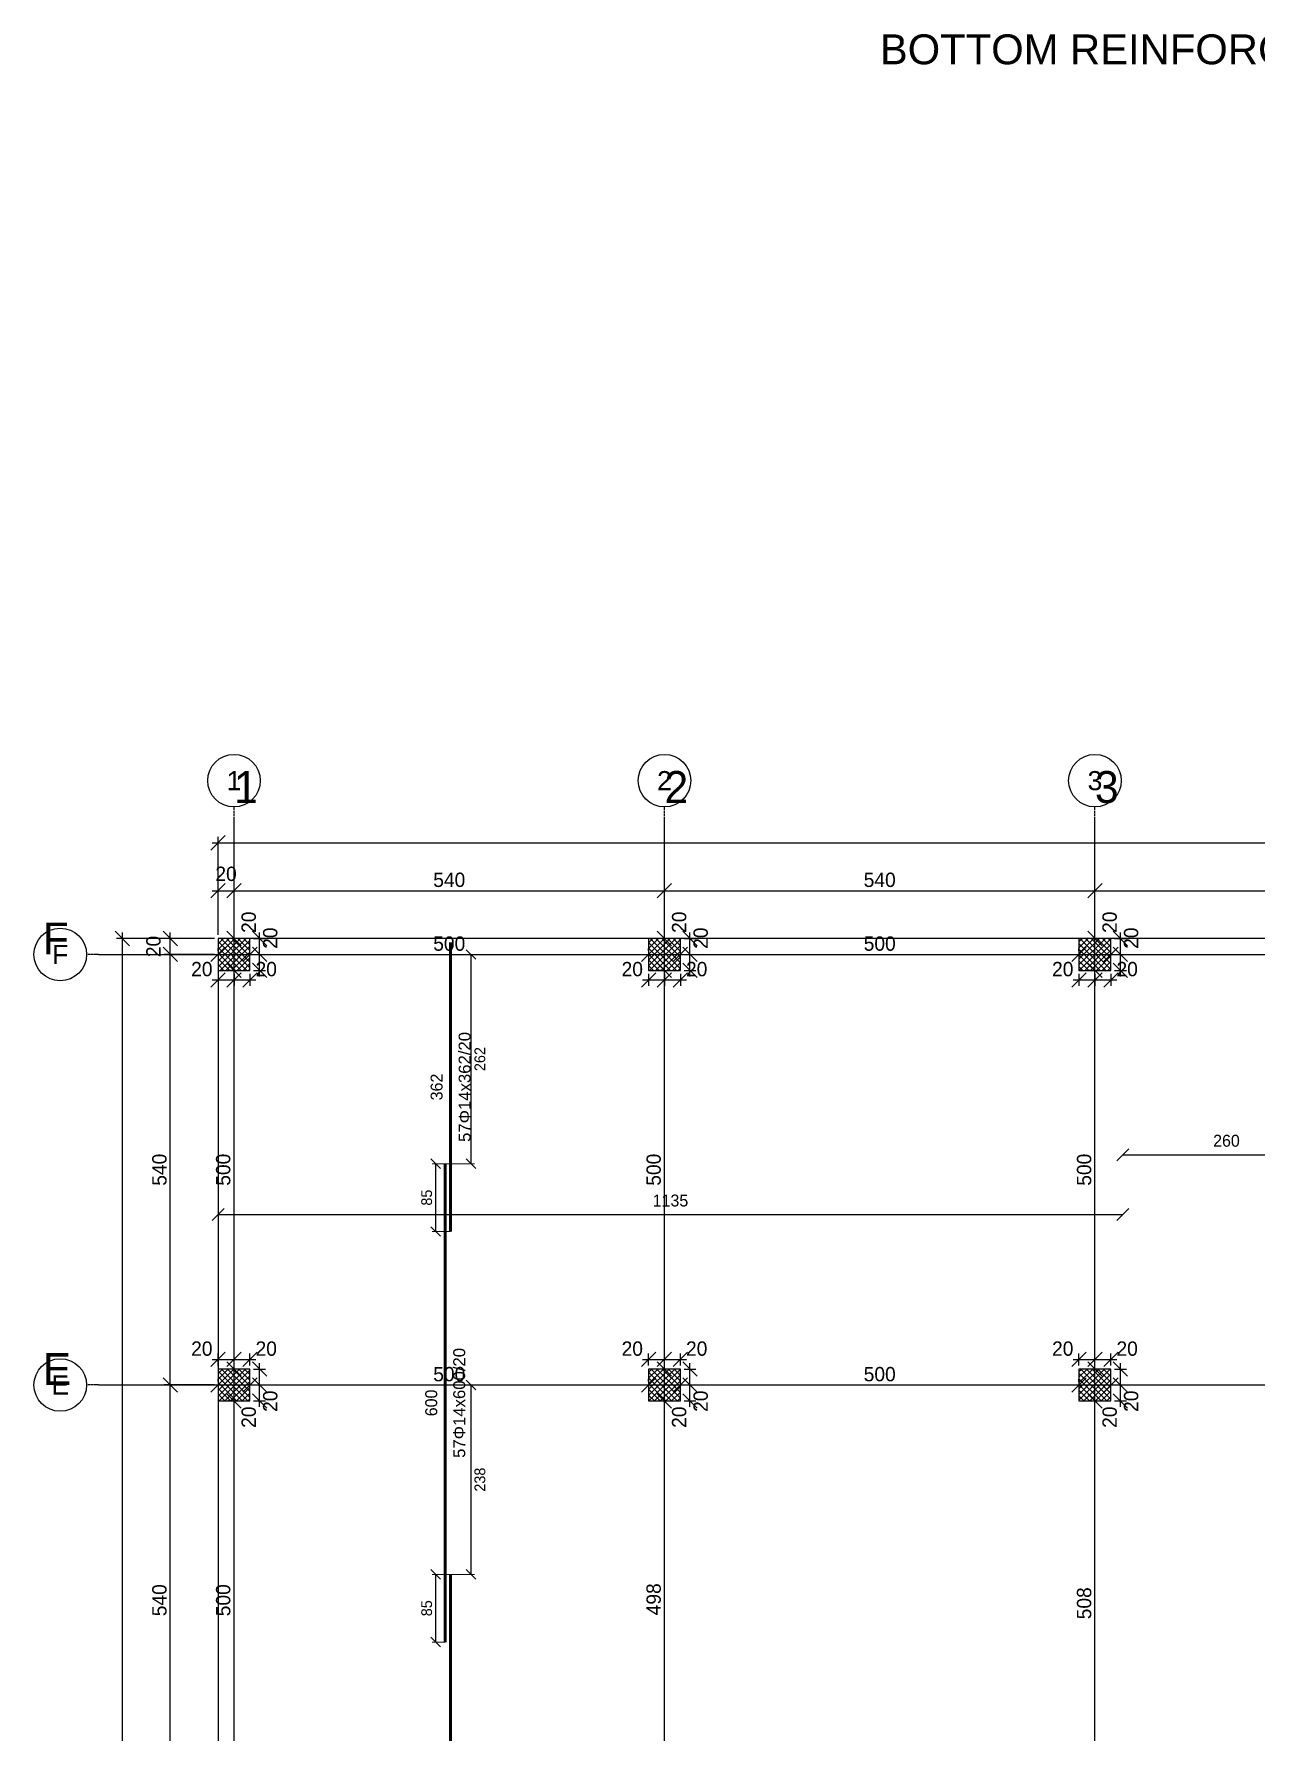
# Model space of a CAD drawing. Header units: centimetres. Extents: x -231 to 7431, y -4464 to 7215.
# Drawn here: x 4229 to 5761, y -2404 to -275 of the extents above; entities that cross this region are included whole.
import ezdxf
from ezdxf.enums import TextEntityAlignment as Align

# ---------------------------------------------------------------- set-up
doc = ezdxf.new("R2010")
doc.units = ezdxf.units.CM
doc.linetypes.add('DASHDOT', pattern=[3.556, 2.54, -0.508, 0, -0.508])
for name, color, linetype in [('AXIS', 8, 'Continuous'), ('COLUMN', 3, 'Continuous'), ('FW_AXIS', 7, 'Continuous'), ('FW_COLUMN_HATCH', 8, 'Continuous'), ('FW_DIM', 7, 'Continuous'), ('REB_NOTES', 7, 'Continuous'), ('REB_TOP_MESH_Y', 5, 'Continuous'), ('REB_TOP_MESH_Y_AXDIM', 5, 'Continuous'), ('REB_TOP_MESH_Y_LAP', 5, 'Continuous'), ('REB_TOP_MESH_Y_RANGE', 5, 'Continuous'), ('REB_TOP_MESH_Y_TEXT', 5, 'Continuous'), ('SLAB', 7, 'Continuous')]:
    doc.layers.add(name, color=color, linetype=linetype)
doc.styles.add('REBAR_TXT', font='arial.ttf')
doc.dimstyles.new('FW_DIM', dxfattribs={"dimtxt": 18, "dimasz": 9, "dimexe": 7.5, "dimexo": 4.5, "dimgap": 4.5, "dimtad": 1, "dimdec": 0, "dimtxsty": 'Standard', "dimtsz": 9, "dimcen": 2.5, "dimdle": 7.5, "dimclrd": 256, "dimclre": 256, "dimclrt": 7, "dimazin": 3, "dimtfac": 1, "dimtmove": 2, "dimatfit": 3})
doc.dimstyles.new('REBAR LAP', dxfattribs={"dimtxt": 13.5, "dimasz": 2.5, "dimexe": 4.5, "dimexo": 0, "dimgap": 4.5, "dimtad": 1, "dimdec": 0, "dimtxsty": 'Standard', "dimtsz": 6, "dimcen": 2.5, "dimclrd": 6, "dimclre": 6, "dimclrt": 7, "dimazin": 3, "dimtfac": 1, "dimtmove": 2, "dimatfit": 3, "dimlwd": 25, "dimlwe": 18})
doc.dimstyles.new('REBAR M-200', dxfattribs={"dimtxt": 15, "dimasz": 15, "dimexe": 25, "dimexo": 12.5, "dimgap": 10, "dimtad": 1, "dimdec": 0, "dimtxsty": 'Standard', "dimblk": 'NONE', "dimcen": 50, "dimse1": 1, "dimse2": 1, "dimclrd": 6, "dimclre": 6, "dimclrt": 7, "dimazin": 3, "dimtfac": 1, "dimtmove": 2, "dimatfit": 3, "dimldrblk": 'NONE', "dimlwd": 53})
doc.dimstyles.new('REBAR RANGE', dxfattribs={"dimtxt": 15, "dimasz": 2.5, "dimexe": 0, "dimexo": 0, "dimgap": 10, "dimtad": 1, "dimdec": 0, "dimtxsty": 'Standard', "dimtsz": 7.5, "dimcen": 2.5, "dimse1": 1, "dimse2": 1, "dimclrd": 6, "dimclre": 6, "dimclrt": 7, "dimazin": 3, "dimtfac": 1, "dimtmove": 2, "dimatfit": 3, "dimlwd": 25})

# ---------------------------------------------------------------- blocks, each defined once
blk = doc.blocks.new('*D1466')
at = {"color": 6, "lineweight": 53}
blk.add_line((4751.75, -2807.5), (4751.75, -2207.5), dxfattribs=at)
at = {"layer": 'Defpoints'}
for p in [(4751.75, -2207.5), (4751.75, -2807.5), (4751.75, -2807.5)]:
    blk.add_point(p, dxfattribs=at)
at = {"layer": 'REB_TOP_MESH_Y', "color": 7, "insert": (4734.25, -2507.5), "char_height": 15, "attachment_point": 5, "rotation": 90}
blk.add_mtext('600', dxfattribs=at)
blk = doc.blocks.new('_NONE')
blk = doc.blocks.new('*D1467')
at = {"color": 6, "lineweight": 53}
blk.add_line((4745, -2292.5), (4745, -1692.5), dxfattribs=at)
at = {"layer": 'Defpoints'}
for p in [(4745, -1692.5), (4745, -2292.5), (4745, -2292.5)]:
    blk.add_point(p, dxfattribs=at)
at = {"layer": 'REB_TOP_MESH_Y', "color": 7, "insert": (4727.5, -1992.5), "char_height": 15, "attachment_point": 5, "rotation": 90}
blk.add_mtext('600', dxfattribs=at)
blk = doc.blocks.new('*D1468')
at = {"color": 6, "lineweight": 53}
blk.add_line((4751.75, -1777.5), (4751.75, -1415), dxfattribs=at)
at = {"layer": 'Defpoints'}
for p in [(4751.75, -1415), (4751.75, -1777.5), (4751.75, -1777.5)]:
    blk.add_point(p, dxfattribs=at)
at = {"layer": 'REB_TOP_MESH_Y', "color": 7, "insert": (4734.25, -1596.25), "char_height": 15, "attachment_point": 5, "rotation": 90}
blk.add_mtext('362', dxfattribs=at)
blk = doc.blocks.new('_OBLIQUE')
at = {"color": 0, "linetype": 'BYBLOCK'}
blk.add_line((-0.5, -0.5), (0.5, 0.5), dxfattribs=at)
blk = doc.blocks.new('*D1475')
at = {"color": 6, "lineweight": 18}
for p, q in [((4751.75, -2207.5), (4728.5, -2207.5)), ((4745, -2292.5), (4728.5, -2292.5))]:
    blk.add_line(p, q, dxfattribs=at)
at = {"color": 6, "lineweight": 25}
blk.add_line((4733, -2292.5), (4733, -2207.5), dxfattribs=at)
at = {"layer": 'Defpoints'}
for p in [(4751.75, -2207.5), (4733, -2292.5), (4745, -2292.5)]:
    blk.add_point(p, dxfattribs=at)
at = {"layer": 'REB_TOP_MESH_Y_LAP', "color": 6, "xscale": 12, "yscale": 12, "rotation": 90}
for p in [(4733, -2207.5), (4733, -2292.5)]:
    blk.add_blockref('_OBLIQUE', p, dxfattribs=at)
at = {"layer": 'REB_TOP_MESH_Y_LAP', "color": 7, "insert": (4721.75, -2250), "char_height": 13.5, "attachment_point": 5, "rotation": 90}
blk.add_mtext('85', dxfattribs=at)
blk = doc.blocks.new('*D1476')
at = {"color": 6, "lineweight": 18}
for p, q in [((4751.75, -1970), (4781.75, -1970)), ((4751.75, -2207.5), (4781.75, -2207.5))]:
    blk.add_line(p, q, dxfattribs=at)
at = {"color": 6, "lineweight": 25}
blk.add_line((4777.25, -1970), (4777.25, -2207.5), dxfattribs=at)
at = {"layer": 'Defpoints'}
for p in [(4751.75, -1970), (4777.25, -1970), (4751.75, -2207.5)]:
    blk.add_point(p, dxfattribs=at)
at = {"layer": 'REB_TOP_MESH_Y_AXDIM', "color": 6, "xscale": 12, "yscale": 12, "rotation": 90}
for p in [(4777.25, -1970), (4777.25, -2207.5)]:
    blk.add_blockref('_OBLIQUE', p, dxfattribs=at)
at = {"layer": 'REB_TOP_MESH_Y_AXDIM', "color": 7, "insert": (4788.5, -2088.75), "char_height": 13.5, "attachment_point": 5, "rotation": 90}
blk.add_mtext('238', dxfattribs=at)
blk = doc.blocks.new('*D1477')
at = {"color": 6, "lineweight": 18}
for p, q in [((4745, -1692.5), (4728.5, -1692.5)), ((4751.75, -1777.5), (4728.5, -1777.5))]:
    blk.add_line(p, q, dxfattribs=at)
at = {"color": 6, "lineweight": 25}
blk.add_line((4733, -1777.5), (4733, -1692.5), dxfattribs=at)
at = {"layer": 'Defpoints'}
for p in [(4745, -1692.5), (4733, -1777.5), (4751.75, -1777.5)]:
    blk.add_point(p, dxfattribs=at)
at = {"layer": 'REB_TOP_MESH_Y_LAP', "color": 6, "xscale": 12, "yscale": 12, "rotation": 90}
for p in [(4733, -1692.5), (4733, -1777.5)]:
    blk.add_blockref('_OBLIQUE', p, dxfattribs=at)
at = {"layer": 'REB_TOP_MESH_Y_LAP', "color": 7, "insert": (4721.75, -1735), "char_height": 13.5, "attachment_point": 5, "rotation": 90}
blk.add_mtext('85', dxfattribs=at)
blk = doc.blocks.new('*D1478')
at = {"color": 6, "lineweight": 18}
for p, q in [((4745, -1430), (4781.75, -1430)), ((4745, -1692.5), (4781.75, -1692.5))]:
    blk.add_line(p, q, dxfattribs=at)
at = {"color": 6, "lineweight": 25}
blk.add_line((4777.25, -1430), (4777.25, -1692.5), dxfattribs=at)
at = {"layer": 'Defpoints'}
for p in [(4745, -1430), (4777.25, -1430), (4745, -1692.5)]:
    blk.add_point(p, dxfattribs=at)
at = {"layer": 'REB_TOP_MESH_Y_AXDIM', "color": 6, "xscale": 12, "yscale": 12, "rotation": 90}
for p in [(4777.25, -1430), (4777.25, -1692.5)]:
    blk.add_blockref('_OBLIQUE', p, dxfattribs=at)
at = {"layer": 'REB_TOP_MESH_Y_AXDIM', "color": 7, "insert": (4788.5, -1561.25), "char_height": 13.5, "attachment_point": 5, "rotation": 90}
blk.add_mtext('262', dxfattribs=at)
blk = doc.blocks.new('*D1545')
at = {"color": 6, "lineweight": 25}
blk.add_line((4460, -1756.25), (5595, -1756.25), dxfattribs=at)
at = {"layer": 'Defpoints'}
for p in [(4460, -1756.25), (4460, -1756.25), (5595, -1756.25)]:
    blk.add_point(p, dxfattribs=at)
at = {"layer": 'REB_TOP_MESH_Y_RANGE', "color": 6, "xscale": 15, "yscale": 15}
for p in [(4460, -1756.25), (5595, -1756.25)]:
    blk.add_blockref('_OBLIQUE', p, dxfattribs=at)
at = {"layer": 'REB_TOP_MESH_Y_RANGE', "color": 7, "insert": (5027.5, -1738.75), "char_height": 15, "attachment_point": 5}
blk.add_mtext('1135', dxfattribs=at)
blk = doc.blocks.new('*D1546')
at = {"color": 6, "lineweight": 25}
blk.add_line((4460, -1756.25), (5595, -1756.25), dxfattribs=at)
at = {"layer": 'Defpoints'}
for p in [(4460, -1756.25), (4460, -1756.25), (5595, -1756.25)]:
    blk.add_point(p, dxfattribs=at)
at = {"layer": 'REB_TOP_MESH_Y_RANGE', "color": 6, "xscale": 15, "yscale": 15}
for p in [(4460, -1756.25), (5595, -1756.25)]:
    blk.add_blockref('_OBLIQUE', p, dxfattribs=at)
at = {"layer": 'REB_TOP_MESH_Y_RANGE', "color": 7, "insert": (5027.5, -1738.75), "char_height": 15, "attachment_point": 5}
blk.add_mtext('1135', dxfattribs=at)
blk = doc.blocks.new('*D1551')
at = {"color": 6, "lineweight": 25}
blk.add_line((5595, -1681.25), (5855, -1681.25), dxfattribs=at)
at = {"layer": 'Defpoints'}
for p in [(5595, -1681.25), (5595, -1681.25), (5855, -1681.25)]:
    blk.add_point(p, dxfattribs=at)
at = {"layer": 'REB_TOP_MESH_Y_RANGE', "color": 6, "xscale": 15, "yscale": 15}
for p in [(5595, -1681.25), (5855, -1681.25)]:
    blk.add_blockref('_OBLIQUE', p, dxfattribs=at)
at = {"layer": 'REB_TOP_MESH_Y_RANGE', "color": 7, "insert": (5725, -1663.75), "char_height": 15, "attachment_point": 5}
blk.add_mtext('260', dxfattribs=at)
blk = doc.blocks.new('*D1554')
at = {"color": 6, "lineweight": 25}
blk.add_line((5595, -1681.25), (5855, -1681.25), dxfattribs=at)
at = {"layer": 'Defpoints'}
for p in [(5595, -1681.25), (5595, -1681.25), (5855, -1681.25)]:
    blk.add_point(p, dxfattribs=at)
at = {"layer": 'REB_TOP_MESH_Y_RANGE', "color": 6, "xscale": 15, "yscale": 15}
for p in [(5595, -1681.25), (5855, -1681.25)]:
    blk.add_blockref('_OBLIQUE', p, dxfattribs=at)
at = {"layer": 'REB_TOP_MESH_Y_RANGE', "color": 7, "insert": (5725, -1663.75), "char_height": 15, "attachment_point": 5}
blk.add_mtext('260', dxfattribs=at)
blk = doc.blocks.new('*D1581')
for p, q in [((4460, -1945.5), (4460, -1930.5)), ((4480, -1945.5), (4480, -1930.5)), ((4452.5, -1938), (4487.5, -1938))]:
    blk.add_line(p, q)
at = {"layer": 'Defpoints'}
for p in [(4460, -1938), (4460, -1950), (4480, -1950)]:
    blk.add_point(p, dxfattribs=at)
at = {"layer": 'FW_DIM', "xscale": 18, "yscale": 18}
for p in [(4460, -1938), (4480, -1938)]:
    blk.add_blockref('_OBLIQUE', p, dxfattribs=at)
at = {"layer": 'FW_DIM', "color": 7, "insert": (4439.6, -1924.5), "char_height": 18, "attachment_point": 5}
blk.add_mtext('20', dxfattribs=at)
blk = doc.blocks.new('*D1582')
for p, q in [((4480, -1945.5), (4480, -1930.5)), ((4500, -1945.5), (4500, -1930.5)), ((4472.5, -1938), (4507.5, -1938))]:
    blk.add_line(p, q)
at = {"layer": 'Defpoints'}
for p in [(4480, -1938), (4480, -1950), (4500, -1950)]:
    blk.add_point(p, dxfattribs=at)
at = {"layer": 'FW_DIM', "xscale": 18, "yscale": 18}
for p in [(4480, -1938), (4500, -1938)]:
    blk.add_blockref('_OBLIQUE', p, dxfattribs=at)
at = {"layer": 'FW_DIM', "color": 7, "insert": (4520.4, -1924.5), "char_height": 18, "attachment_point": 5}
blk.add_mtext('20', dxfattribs=at)
blk = doc.blocks.new('*D1583')
for p, q in [((4504.5, -1970), (4519.5, -1970)), ((4512, -1997.5), (4512, -1962.5)), ((4504.5, -1990), (4519.5, -1990))]:
    blk.add_line(p, q)
at = {"layer": 'Defpoints'}
for p in [(4500, -1970), (4500, -1990), (4512, -1990)]:
    blk.add_point(p, dxfattribs=at)
at = {"layer": 'FW_DIM', "xscale": 18, "yscale": 18, "rotation": 90}
for p in [(4512, -1970), (4512, -1990)]:
    blk.add_blockref('_OBLIQUE', p, dxfattribs=at)
at = {"layer": 'FW_DIM', "color": 7, "insert": (4498.5, -2010.4), "char_height": 18, "attachment_point": 5, "rotation": 90}
blk.add_mtext('20', dxfattribs=at)
blk = doc.blocks.new('*D1584')
for p, q in [((4504.5, -1950), (4519.5, -1950)), ((4512, -1977.5), (4512, -1942.5)), ((4504.5, -1970), (4519.5, -1970))]:
    blk.add_line(p, q)
at = {"layer": 'Defpoints'}
for p in [(4500, -1950), (4500, -1970), (4512, -1970)]:
    blk.add_point(p, dxfattribs=at)
at = {"layer": 'FW_DIM', "xscale": 18, "yscale": 18, "rotation": 90}
for p in [(4512, -1950), (4512, -1970)]:
    blk.add_blockref('_OBLIQUE', p, dxfattribs=at)
at = {"layer": 'FW_DIM', "color": 7, "insert": (4525.5, -1990.4), "char_height": 18, "attachment_point": 5, "rotation": 90}
blk.add_mtext('20', dxfattribs=at)
blk = doc.blocks.new('*D1585')
for p, q in [((4452.5, -1462), (4487.5, -1462)), ((4460, -1454.5), (4460, -1469.5)), ((4480, -1454.5), (4480, -1469.5))]:
    blk.add_line(p, q)
at = {"layer": 'Defpoints'}
for p in [(4460, -1450), (4460, -1462), (4480, -1450)]:
    blk.add_point(p, dxfattribs=at)
at = {"layer": 'FW_DIM', "xscale": 18, "yscale": 18}
for p in [(4460, -1462), (4480, -1462)]:
    blk.add_blockref('_OBLIQUE', p, dxfattribs=at)
at = {"layer": 'FW_DIM', "color": 7, "insert": (4439.6, -1448.5), "char_height": 18, "attachment_point": 5}
blk.add_mtext('20', dxfattribs=at)
blk = doc.blocks.new('*D1586')
for p, q in [((4472.5, -1462), (4507.5, -1462)), ((4480, -1454.5), (4480, -1469.5)), ((4500, -1454.5), (4500, -1469.5))]:
    blk.add_line(p, q)
at = {"layer": 'Defpoints'}
for p in [(4480, -1450), (4480, -1462), (4500, -1450)]:
    blk.add_point(p, dxfattribs=at)
at = {"layer": 'FW_DIM', "xscale": 18, "yscale": 18}
for p in [(4480, -1462), (4500, -1462)]:
    blk.add_blockref('_OBLIQUE', p, dxfattribs=at)
at = {"layer": 'FW_DIM', "color": 7, "insert": (4520.4, -1448.5), "char_height": 18, "attachment_point": 5}
blk.add_mtext('20', dxfattribs=at)
blk = doc.blocks.new('*D1587')
for p, q in [((4512, -1457.5), (4512, -1422.5)), ((4504.5, -1430), (4519.5, -1430)), ((4504.5, -1450), (4519.5, -1450))]:
    blk.add_line(p, q)
at = {"layer": 'Defpoints'}
for p in [(4500, -1430), (4500, -1450), (4512, -1450)]:
    blk.add_point(p, dxfattribs=at)
at = {"layer": 'FW_DIM', "xscale": 18, "yscale": 18, "rotation": 90}
for p in [(4512, -1430), (4512, -1450)]:
    blk.add_blockref('_OBLIQUE', p, dxfattribs=at)
at = {"layer": 'FW_DIM', "color": 7, "insert": (4525.5, -1409.6), "char_height": 18, "attachment_point": 5, "rotation": 90}
blk.add_mtext('20', dxfattribs=at)
blk = doc.blocks.new('*D1588')
for p, q in [((4512, -1437.5), (4512, -1402.5)), ((4504.5, -1410), (4519.5, -1410)), ((4504.5, -1430), (4519.5, -1430))]:
    blk.add_line(p, q)
at = {"layer": 'Defpoints'}
for p in [(4500, -1410), (4500, -1430), (4512, -1430)]:
    blk.add_point(p, dxfattribs=at)
at = {"layer": 'FW_DIM', "xscale": 18, "yscale": 18, "rotation": 90}
for p in [(4512, -1410), (4512, -1430)]:
    blk.add_blockref('_OBLIQUE', p, dxfattribs=at)
at = {"layer": 'FW_DIM', "color": 7, "insert": (4498.5, -1389.6), "char_height": 18, "attachment_point": 5, "rotation": 90}
blk.add_mtext('20', dxfattribs=at)
blk = doc.blocks.new('*D1605')
for p, q in [((5000, -1945.5), (5000, -1930.5)), ((5020, -1945.5), (5020, -1930.5)), ((4992.5, -1938), (5027.5, -1938))]:
    blk.add_line(p, q)
at = {"layer": 'Defpoints'}
for p in [(5000, -1938), (5000, -1950), (5020, -1950)]:
    blk.add_point(p, dxfattribs=at)
at = {"layer": 'FW_DIM', "xscale": 18, "yscale": 18}
for p in [(5000, -1938), (5020, -1938)]:
    blk.add_blockref('_OBLIQUE', p, dxfattribs=at)
at = {"layer": 'FW_DIM', "color": 7, "insert": (4979.6, -1924.5), "char_height": 18, "attachment_point": 5}
blk.add_mtext('20', dxfattribs=at)
blk = doc.blocks.new('*D1606')
for p, q in [((5020, -1945.5), (5020, -1930.5)), ((5040, -1945.5), (5040, -1930.5)), ((5012.5, -1938), (5047.5, -1938))]:
    blk.add_line(p, q)
at = {"layer": 'Defpoints'}
for p in [(5020, -1938), (5020, -1950), (5040, -1950)]:
    blk.add_point(p, dxfattribs=at)
at = {"layer": 'FW_DIM', "xscale": 18, "yscale": 18}
for p in [(5020, -1938), (5040, -1938)]:
    blk.add_blockref('_OBLIQUE', p, dxfattribs=at)
at = {"layer": 'FW_DIM', "color": 7, "insert": (5060.4, -1924.5), "char_height": 18, "attachment_point": 5}
blk.add_mtext('20', dxfattribs=at)
blk = doc.blocks.new('*D1607')
for p, q in [((5044.5, -1970), (5059.5, -1970)), ((5052, -1997.5), (5052, -1962.5)), ((5044.5, -1990), (5059.5, -1990))]:
    blk.add_line(p, q)
at = {"layer": 'Defpoints'}
for p in [(5040, -1970), (5040, -1990), (5052, -1990)]:
    blk.add_point(p, dxfattribs=at)
at = {"layer": 'FW_DIM', "xscale": 18, "yscale": 18, "rotation": 90}
for p in [(5052, -1970), (5052, -1990)]:
    blk.add_blockref('_OBLIQUE', p, dxfattribs=at)
at = {"layer": 'FW_DIM', "color": 7, "insert": (5038.5, -2010.4), "char_height": 18, "attachment_point": 5, "rotation": 90}
blk.add_mtext('20', dxfattribs=at)
blk = doc.blocks.new('*D1608')
for p, q in [((5044.5, -1950), (5059.5, -1950)), ((5052, -1977.5), (5052, -1942.5)), ((5044.5, -1970), (5059.5, -1970))]:
    blk.add_line(p, q)
at = {"layer": 'Defpoints'}
for p in [(5040, -1950), (5040, -1970), (5052, -1970)]:
    blk.add_point(p, dxfattribs=at)
at = {"layer": 'FW_DIM', "xscale": 18, "yscale": 18, "rotation": 90}
for p in [(5052, -1950), (5052, -1970)]:
    blk.add_blockref('_OBLIQUE', p, dxfattribs=at)
at = {"layer": 'FW_DIM', "color": 7, "insert": (5065.5, -1990.4), "char_height": 18, "attachment_point": 5, "rotation": 90}
blk.add_mtext('20', dxfattribs=at)
blk = doc.blocks.new('*D1609')
for p, q in [((4992.5, -1462), (5027.5, -1462)), ((5000, -1454.5), (5000, -1469.5)), ((5020, -1454.5), (5020, -1469.5))]:
    blk.add_line(p, q)
at = {"layer": 'Defpoints'}
for p in [(5000, -1450), (5000, -1462), (5020, -1450)]:
    blk.add_point(p, dxfattribs=at)
at = {"layer": 'FW_DIM', "xscale": 18, "yscale": 18}
for p in [(5000, -1462), (5020, -1462)]:
    blk.add_blockref('_OBLIQUE', p, dxfattribs=at)
at = {"layer": 'FW_DIM', "color": 7, "insert": (4979.6, -1448.5), "char_height": 18, "attachment_point": 5}
blk.add_mtext('20', dxfattribs=at)
blk = doc.blocks.new('*D1610')
for p, q in [((5012.5, -1462), (5047.5, -1462)), ((5020, -1454.5), (5020, -1469.5)), ((5040, -1454.5), (5040, -1469.5))]:
    blk.add_line(p, q)
at = {"layer": 'Defpoints'}
for p in [(5020, -1450), (5020, -1462), (5040, -1450)]:
    blk.add_point(p, dxfattribs=at)
at = {"layer": 'FW_DIM', "xscale": 18, "yscale": 18}
for p in [(5020, -1462), (5040, -1462)]:
    blk.add_blockref('_OBLIQUE', p, dxfattribs=at)
at = {"layer": 'FW_DIM', "color": 7, "insert": (5060.4, -1448.5), "char_height": 18, "attachment_point": 5}
blk.add_mtext('20', dxfattribs=at)
blk = doc.blocks.new('*D1611')
for p, q in [((5052, -1457.5), (5052, -1422.5)), ((5044.5, -1430), (5059.5, -1430)), ((5044.5, -1450), (5059.5, -1450))]:
    blk.add_line(p, q)
at = {"layer": 'Defpoints'}
for p in [(5040, -1430), (5040, -1450), (5052, -1450)]:
    blk.add_point(p, dxfattribs=at)
at = {"layer": 'FW_DIM', "xscale": 18, "yscale": 18, "rotation": 90}
for p in [(5052, -1430), (5052, -1450)]:
    blk.add_blockref('_OBLIQUE', p, dxfattribs=at)
at = {"layer": 'FW_DIM', "color": 7, "insert": (5065.5, -1409.6), "char_height": 18, "attachment_point": 5, "rotation": 90}
blk.add_mtext('20', dxfattribs=at)
blk = doc.blocks.new('*D1612')
for p, q in [((5052, -1437.5), (5052, -1402.5)), ((5044.5, -1410), (5059.5, -1410)), ((5044.5, -1430), (5059.5, -1430))]:
    blk.add_line(p, q)
at = {"layer": 'Defpoints'}
for p in [(5040, -1410), (5040, -1430), (5052, -1430)]:
    blk.add_point(p, dxfattribs=at)
at = {"layer": 'FW_DIM', "xscale": 18, "yscale": 18, "rotation": 90}
for p in [(5052, -1410), (5052, -1430)]:
    blk.add_blockref('_OBLIQUE', p, dxfattribs=at)
at = {"layer": 'FW_DIM', "color": 7, "insert": (5038.5, -1389.6), "char_height": 18, "attachment_point": 5, "rotation": 90}
blk.add_mtext('20', dxfattribs=at)
blk = doc.blocks.new('*D1621')
for p, q in [((5540, -1945.5), (5540, -1930.5)), ((5560, -1945.5), (5560, -1930.5)), ((5532.5, -1938), (5567.5, -1938))]:
    blk.add_line(p, q)
at = {"layer": 'Defpoints'}
for p in [(5540, -1938), (5540, -1950), (5560, -1950)]:
    blk.add_point(p, dxfattribs=at)
at = {"layer": 'FW_DIM', "xscale": 18, "yscale": 18}
for p in [(5540, -1938), (5560, -1938)]:
    blk.add_blockref('_OBLIQUE', p, dxfattribs=at)
at = {"layer": 'FW_DIM', "color": 7, "insert": (5519.6, -1924.5), "char_height": 18, "attachment_point": 5}
blk.add_mtext('20', dxfattribs=at)
blk = doc.blocks.new('*D1622')
for p, q in [((5560, -1945.5), (5560, -1930.5)), ((5580, -1945.5), (5580, -1930.5)), ((5552.5, -1938), (5587.5, -1938))]:
    blk.add_line(p, q)
at = {"layer": 'Defpoints'}
for p in [(5560, -1938), (5560, -1950), (5580, -1950)]:
    blk.add_point(p, dxfattribs=at)
at = {"layer": 'FW_DIM', "xscale": 18, "yscale": 18}
for p in [(5560, -1938), (5580, -1938)]:
    blk.add_blockref('_OBLIQUE', p, dxfattribs=at)
at = {"layer": 'FW_DIM', "color": 7, "insert": (5600.4, -1924.5), "char_height": 18, "attachment_point": 5}
blk.add_mtext('20', dxfattribs=at)
blk = doc.blocks.new('*D1623')
for p, q in [((5584.5, -1970), (5599.5, -1970)), ((5592, -1997.5), (5592, -1962.5)), ((5584.5, -1990), (5599.5, -1990))]:
    blk.add_line(p, q)
at = {"layer": 'Defpoints'}
for p in [(5580, -1970), (5580, -1990), (5592, -1990)]:
    blk.add_point(p, dxfattribs=at)
at = {"layer": 'FW_DIM', "xscale": 18, "yscale": 18, "rotation": 90}
for p in [(5592, -1970), (5592, -1990)]:
    blk.add_blockref('_OBLIQUE', p, dxfattribs=at)
at = {"layer": 'FW_DIM', "color": 7, "insert": (5578.5, -2010.4), "char_height": 18, "attachment_point": 5, "rotation": 90}
blk.add_mtext('20', dxfattribs=at)
blk = doc.blocks.new('*D1624')
for p, q in [((5584.5, -1950), (5599.5, -1950)), ((5592, -1977.5), (5592, -1942.5)), ((5584.5, -1970), (5599.5, -1970))]:
    blk.add_line(p, q)
at = {"layer": 'Defpoints'}
for p in [(5580, -1950), (5580, -1970), (5592, -1970)]:
    blk.add_point(p, dxfattribs=at)
at = {"layer": 'FW_DIM', "xscale": 18, "yscale": 18, "rotation": 90}
for p in [(5592, -1950), (5592, -1970)]:
    blk.add_blockref('_OBLIQUE', p, dxfattribs=at)
at = {"layer": 'FW_DIM', "color": 7, "insert": (5605.5, -1990.4), "char_height": 18, "attachment_point": 5, "rotation": 90}
blk.add_mtext('20', dxfattribs=at)
blk = doc.blocks.new('*D1625')
for p, q in [((5532.5, -1462), (5567.5, -1462)), ((5540, -1454.5), (5540, -1469.5)), ((5560, -1454.5), (5560, -1469.5))]:
    blk.add_line(p, q)
at = {"layer": 'Defpoints'}
for p in [(5540, -1450), (5540, -1462), (5560, -1450)]:
    blk.add_point(p, dxfattribs=at)
at = {"layer": 'FW_DIM', "xscale": 18, "yscale": 18}
for p in [(5540, -1462), (5560, -1462)]:
    blk.add_blockref('_OBLIQUE', p, dxfattribs=at)
at = {"layer": 'FW_DIM', "color": 7, "insert": (5519.6, -1448.5), "char_height": 18, "attachment_point": 5}
blk.add_mtext('20', dxfattribs=at)
blk = doc.blocks.new('*D1626')
for p, q in [((5552.5, -1462), (5587.5, -1462)), ((5560, -1454.5), (5560, -1469.5)), ((5580, -1454.5), (5580, -1469.5))]:
    blk.add_line(p, q)
at = {"layer": 'Defpoints'}
for p in [(5560, -1450), (5560, -1462), (5580, -1450)]:
    blk.add_point(p, dxfattribs=at)
at = {"layer": 'FW_DIM', "xscale": 18, "yscale": 18}
for p in [(5560, -1462), (5580, -1462)]:
    blk.add_blockref('_OBLIQUE', p, dxfattribs=at)
at = {"layer": 'FW_DIM', "color": 7, "insert": (5600.4, -1448.5), "char_height": 18, "attachment_point": 5}
blk.add_mtext('20', dxfattribs=at)
blk = doc.blocks.new('*D1627')
for p, q in [((5592, -1457.5), (5592, -1422.5)), ((5584.5, -1430), (5599.5, -1430)), ((5584.5, -1450), (5599.5, -1450))]:
    blk.add_line(p, q)
at = {"layer": 'Defpoints'}
for p in [(5580, -1430), (5580, -1450), (5592, -1450)]:
    blk.add_point(p, dxfattribs=at)
at = {"layer": 'FW_DIM', "xscale": 18, "yscale": 18, "rotation": 90}
for p in [(5592, -1430), (5592, -1450)]:
    blk.add_blockref('_OBLIQUE', p, dxfattribs=at)
at = {"layer": 'FW_DIM', "color": 7, "insert": (5605.5, -1409.6), "char_height": 18, "attachment_point": 5, "rotation": 90}
blk.add_mtext('20', dxfattribs=at)
blk = doc.blocks.new('*D1628')
for p, q in [((5592, -1437.5), (5592, -1402.5)), ((5584.5, -1410), (5599.5, -1410)), ((5584.5, -1430), (5599.5, -1430))]:
    blk.add_line(p, q)
at = {"layer": 'Defpoints'}
for p in [(5580, -1410), (5580, -1430), (5592, -1430)]:
    blk.add_point(p, dxfattribs=at)
at = {"layer": 'FW_DIM', "xscale": 18, "yscale": 18, "rotation": 90}
for p in [(5592, -1410), (5592, -1430)]:
    blk.add_blockref('_OBLIQUE', p, dxfattribs=at)
at = {"layer": 'FW_DIM', "color": 7, "insert": (5578.5, -1389.6), "char_height": 18, "attachment_point": 5, "rotation": 90}
blk.add_mtext('20', dxfattribs=at)
blk = doc.blocks.new('*D1733')
for p, q in [((4452.5, -1970), (4507.5, -1970)), ((4460, -1965.5), (4460, -1962.5)), ((4500, -1965.5), (4500, -1962.5))]:
    blk.add_line(p, q)
at = {"layer": 'Defpoints'}
for p in [(4460, -1970), (4460, -1970), (4500, -1970)]:
    blk.add_point(p, dxfattribs=at)
at = {"layer": 'FW_DIM', "xscale": 18, "yscale": 18}
for p in [(4460, -1970), (4500, -1970)]:
    blk.add_blockref('_OBLIQUE', p, dxfattribs=at)
blk = doc.blocks.new('*D1734')
for p, q in [((4492.5, -1970), (5007.5, -1970)), ((4500, -1965.5), (4500, -1962.5)), ((5000, -1965.5), (5000, -1962.5))]:
    blk.add_line(p, q)
at = {"layer": 'Defpoints'}
for p in [(4500, -1970), (4500, -1970), (5000, -1970)]:
    blk.add_point(p, dxfattribs=at)
at = {"layer": 'FW_DIM', "xscale": 18, "yscale": 18}
for p in [(4500, -1970), (5000, -1970)]:
    blk.add_blockref('_OBLIQUE', p, dxfattribs=at)
at = {"layer": 'FW_DIM', "color": 7, "insert": (4750, -1956.5), "char_height": 18, "attachment_point": 5}
blk.add_mtext('500', dxfattribs=at)
blk = doc.blocks.new('*D1735')
for p, q in [((4992.5, -1970), (5047.5, -1970)), ((5000, -1965.5), (5000, -1962.5)), ((5040, -1965.5), (5040, -1962.5))]:
    blk.add_line(p, q)
at = {"layer": 'Defpoints'}
for p in [(5000, -1970), (5000, -1970), (5040, -1970)]:
    blk.add_point(p, dxfattribs=at)
at = {"layer": 'FW_DIM', "xscale": 18, "yscale": 18}
for p in [(5000, -1970), (5040, -1970)]:
    blk.add_blockref('_OBLIQUE', p, dxfattribs=at)
blk = doc.blocks.new('*D1736')
for p, q in [((5032.5, -1970), (5547.5, -1970)), ((5040, -1965.5), (5040, -1962.5)), ((5540, -1965.5), (5540, -1962.5))]:
    blk.add_line(p, q)
at = {"layer": 'Defpoints'}
for p in [(5040, -1970), (5040, -1970), (5540, -1970)]:
    blk.add_point(p, dxfattribs=at)
at = {"layer": 'FW_DIM', "xscale": 18, "yscale": 18}
for p in [(5040, -1970), (5540, -1970)]:
    blk.add_blockref('_OBLIQUE', p, dxfattribs=at)
at = {"layer": 'FW_DIM', "color": 7, "insert": (5290, -1956.5), "char_height": 18, "attachment_point": 5}
blk.add_mtext('500', dxfattribs=at)
blk = doc.blocks.new('*D1737')
for p, q in [((5532.5, -1970), (5587.5, -1970)), ((5540, -1965.5), (5540, -1962.5)), ((5580, -1965.5), (5580, -1962.5))]:
    blk.add_line(p, q)
at = {"layer": 'Defpoints'}
for p in [(5540, -1970), (5540, -1970), (5580, -1970)]:
    blk.add_point(p, dxfattribs=at)
at = {"layer": 'FW_DIM', "xscale": 18, "yscale": 18}
for p in [(5540, -1970), (5580, -1970)]:
    blk.add_blockref('_OBLIQUE', p, dxfattribs=at)
blk = doc.blocks.new('*D1738')
for p, q in [((5572.5, -1970), (6087.5, -1970)), ((5580, -1965.5), (5580, -1962.5)), ((6080, -1965.5), (6080, -1962.5))]:
    blk.add_line(p, q)
at = {"layer": 'Defpoints'}
for p in [(5580, -1970), (5580, -1970), (6080, -1970)]:
    blk.add_point(p, dxfattribs=at)
at = {"layer": 'FW_DIM', "xscale": 18, "yscale": 18}
for p in [(5580, -1970), (6080, -1970)]:
    blk.add_blockref('_OBLIQUE', p, dxfattribs=at)
at = {"layer": 'FW_DIM', "color": 7, "insert": (5830, -1956.5), "char_height": 18, "attachment_point": 5}
blk.add_mtext('500', dxfattribs=at)
blk = doc.blocks.new('*D1744')
for p, q in [((4460, -1425.5), (4460, -1422.5)), ((4500, -1425.5), (4500, -1422.5)), ((4452.5, -1430), (4507.5, -1430))]:
    blk.add_line(p, q)
at = {"layer": 'Defpoints'}
for p in [(4460, -1430), (4460, -1430), (4500, -1430)]:
    blk.add_point(p, dxfattribs=at)
at = {"layer": 'FW_DIM', "xscale": 18, "yscale": 18}
for p in [(4460, -1430), (4500, -1430)]:
    blk.add_blockref('_OBLIQUE', p, dxfattribs=at)
blk = doc.blocks.new('*D1745')
for p, q in [((4500, -1425.5), (4500, -1422.5)), ((5000, -1425.5), (5000, -1422.5)), ((4492.5, -1430), (5007.5, -1430))]:
    blk.add_line(p, q)
at = {"layer": 'Defpoints'}
for p in [(4500, -1430), (4500, -1430), (5000, -1430)]:
    blk.add_point(p, dxfattribs=at)
at = {"layer": 'FW_DIM', "xscale": 18, "yscale": 18}
for p in [(4500, -1430), (5000, -1430)]:
    blk.add_blockref('_OBLIQUE', p, dxfattribs=at)
at = {"layer": 'FW_DIM', "color": 7, "insert": (4750, -1416.5), "char_height": 18, "attachment_point": 5}
blk.add_mtext('500', dxfattribs=at)
blk = doc.blocks.new('*D1746')
for p, q in [((5000, -1425.5), (5000, -1422.5)), ((5040, -1425.5), (5040, -1422.5)), ((4992.5, -1430), (5047.5, -1430))]:
    blk.add_line(p, q)
at = {"layer": 'Defpoints'}
for p in [(5000, -1430), (5000, -1430), (5040, -1430)]:
    blk.add_point(p, dxfattribs=at)
at = {"layer": 'FW_DIM', "xscale": 18, "yscale": 18}
for p in [(5000, -1430), (5040, -1430)]:
    blk.add_blockref('_OBLIQUE', p, dxfattribs=at)
blk = doc.blocks.new('*D1747')
for p, q in [((5040, -1425.5), (5040, -1422.5)), ((5540, -1425.5), (5540, -1422.5)), ((5032.5, -1430), (5547.5, -1430))]:
    blk.add_line(p, q)
at = {"layer": 'Defpoints'}
for p in [(5040, -1430), (5040, -1430), (5540, -1430)]:
    blk.add_point(p, dxfattribs=at)
at = {"layer": 'FW_DIM', "xscale": 18, "yscale": 18}
for p in [(5040, -1430), (5540, -1430)]:
    blk.add_blockref('_OBLIQUE', p, dxfattribs=at)
at = {"layer": 'FW_DIM', "color": 7, "insert": (5290, -1416.5), "char_height": 18, "attachment_point": 5}
blk.add_mtext('500', dxfattribs=at)
blk = doc.blocks.new('*D1748')
for p, q in [((5540, -1425.5), (5540, -1422.5)), ((5580, -1425.5), (5580, -1422.5)), ((5532.5, -1430), (5587.5, -1430))]:
    blk.add_line(p, q)
at = {"layer": 'Defpoints'}
for p in [(5540, -1430), (5540, -1430), (5580, -1430)]:
    blk.add_point(p, dxfattribs=at)
at = {"layer": 'FW_DIM', "xscale": 18, "yscale": 18}
for p in [(5540, -1430), (5580, -1430)]:
    blk.add_blockref('_OBLIQUE', p, dxfattribs=at)
blk = doc.blocks.new('*D1749')
for p, q in [((5580, -1425.5), (5580, -1422.5)), ((6080, -1425.5), (6080, -1422.5)), ((5572.5, -1430), (6087.5, -1430))]:
    blk.add_line(p, q)
at = {"layer": 'Defpoints'}
for p in [(5580, -1430), (5580, -1430), (6080, -1430)]:
    blk.add_point(p, dxfattribs=at)
at = {"layer": 'FW_DIM', "xscale": 18, "yscale": 18}
for p in [(5580, -1430), (6080, -1430)]:
    blk.add_blockref('_OBLIQUE', p, dxfattribs=at)
at = {"layer": 'FW_DIM', "color": 7, "insert": (5830, -1416.5), "char_height": 18, "attachment_point": 5}
blk.add_mtext('500', dxfattribs=at)
blk = doc.blocks.new('*D1761')
for p, q in [((4475.5, -1950), (4472.5, -1950)), ((4480, -1997.5), (4480, -1942.5)), ((4475.5, -1990), (4472.5, -1990))]:
    blk.add_line(p, q)
at = {"layer": 'Defpoints'}
for p in [(4480, -1950), (4480, -1990), (4480, -1990)]:
    blk.add_point(p, dxfattribs=at)
at = {"layer": 'FW_DIM', "xscale": 18, "yscale": 18, "rotation": 90}
for p in [(4480, -1950), (4480, -1990)]:
    blk.add_blockref('_OBLIQUE', p, dxfattribs=at)
blk = doc.blocks.new('*D1763')
for p, q in [((4480, -1457.5), (4480, -1402.5)), ((4475.5, -1410), (4472.5, -1410)), ((4475.5, -1450), (4472.5, -1450))]:
    blk.add_line(p, q)
at = {"layer": 'Defpoints'}
for p in [(4480, -1410), (4480, -1450), (4480, -1450)]:
    blk.add_point(p, dxfattribs=at)
at = {"layer": 'FW_DIM', "xscale": 18, "yscale": 18, "rotation": 90}
for p in [(4480, -1410), (4480, -1450)]:
    blk.add_blockref('_OBLIQUE', p, dxfattribs=at)
blk = doc.blocks.new('*D1772')
for p, q in [((5015.5, -1950), (5012.5, -1950)), ((5020, -1997.5), (5020, -1942.5)), ((5015.5, -1990), (5012.5, -1990))]:
    blk.add_line(p, q)
at = {"layer": 'Defpoints'}
for p in [(5020, -1950), (5020, -1990), (5020, -1990)]:
    blk.add_point(p, dxfattribs=at)
at = {"layer": 'FW_DIM', "xscale": 18, "yscale": 18, "rotation": 90}
for p in [(5020, -1950), (5020, -1990)]:
    blk.add_blockref('_OBLIQUE', p, dxfattribs=at)
blk = doc.blocks.new('*D1774')
for p, q in [((5020, -1457.5), (5020, -1402.5)), ((5015.5, -1410), (5012.5, -1410)), ((5015.5, -1450), (5012.5, -1450))]:
    blk.add_line(p, q)
at = {"layer": 'Defpoints'}
for p in [(5020, -1410), (5020, -1450), (5020, -1450)]:
    blk.add_point(p, dxfattribs=at)
at = {"layer": 'FW_DIM', "xscale": 18, "yscale": 18, "rotation": 90}
for p in [(5020, -1410), (5020, -1450)]:
    blk.add_blockref('_OBLIQUE', p, dxfattribs=at)
blk = doc.blocks.new('*D1781')
for p, q in [((5555.5, -1950), (5552.5, -1950)), ((5560, -1997.5), (5560, -1942.5)), ((5555.5, -1990), (5552.5, -1990))]:
    blk.add_line(p, q)
at = {"layer": 'Defpoints'}
for p in [(5560, -1950), (5560, -1990), (5560, -1990)]:
    blk.add_point(p, dxfattribs=at)
at = {"layer": 'FW_DIM', "xscale": 18, "yscale": 18, "rotation": 90}
for p in [(5560, -1950), (5560, -1990)]:
    blk.add_blockref('_OBLIQUE', p, dxfattribs=at)
blk = doc.blocks.new('*D1783')
for p, q in [((5560, -1457.5), (5560, -1402.5)), ((5555.5, -1410), (5552.5, -1410)), ((5555.5, -1450), (5552.5, -1450))]:
    blk.add_line(p, q)
at = {"layer": 'Defpoints'}
for p in [(5560, -1410), (5560, -1450), (5560, -1450)]:
    blk.add_point(p, dxfattribs=at)
at = {"layer": 'FW_DIM', "xscale": 18, "yscale": 18, "rotation": 90}
for p in [(5560, -1410), (5560, -1450)]:
    blk.add_blockref('_OBLIQUE', p, dxfattribs=at)

msp = doc.modelspace()

# ---------------------------------------------------------------- hatches: boundary and pattern name
at = {"layer": 'FW_COLUMN_HATCH'}
h = msp.add_hatch(dxfattribs=at)
h.set_pattern_fill('ANSI37', scale=1.6)
h.paths.add_polyline_path([(4460, -1450), (4460, -1410), (4500, -1410), (4500, -1450), (4460, -1450)])
h = msp.add_hatch(dxfattribs=at)
h.set_pattern_fill('ANSI37', scale=1.6)
h.paths.add_polyline_path([(5000, -1450), (5000, -1410), (5040, -1410), (5040, -1450), (5000, -1450)])
h = msp.add_hatch(dxfattribs=at)
h.set_pattern_fill('ANSI37', scale=1.6)
h.paths.add_polyline_path([(5540, -1450), (5540, -1410), (5580, -1410), (5580, -1450), (5540, -1450)])
h = msp.add_hatch(dxfattribs=at)
h.set_pattern_fill('ANSI37', scale=1.6)
h.paths.add_polyline_path([(4460, -1990), (4460, -1950), (4500, -1950), (4500, -1990), (4460, -1990)])
h = msp.add_hatch(dxfattribs=at)
h.set_pattern_fill('ANSI37', scale=1.6)
h.paths.add_polyline_path([(5000, -1990), (5000, -1950), (5040, -1950), (5040, -1990), (5000, -1990)])
h = msp.add_hatch(dxfattribs=at)
h.set_pattern_fill('ANSI37', scale=1.6)
h.paths.add_polyline_path([(5540, -1990), (5540, -1950), (5580, -1950), (5580, -1990), (5540, -1990)])

# ---------------------------------------------------------------- linework, layer by layer
at = {"layer": 'AXIS'}
for p, q in [((4480, -4300), (4480, -1260)), ((5020, -4300), (5020, -1260)), ((5560, -4300), (5560, -1260)), ((4310, -1430), (7350, -1430)), ((4310, -1970), (7350, -1970))]:
    msp.add_line(p, q, dxfattribs=at)
at = {"layer": 'COLUMN'}
for points in [[(4460, -1450), (4500, -1450), (4500, -1410), (4460, -1410)], [(5000, -1450), (5040, -1450), (5040, -1410), (5000, -1410)], [(5540, -1450), (5580, -1450), (5580, -1410), (5540, -1410)], [(4460, -1990), (4500, -1990), (4500, -1950), (4460, -1950)], [(5000, -1990), (5040, -1990), (5040, -1950), (5000, -1950)], [(5540, -1990), (5580, -1990), (5580, -1950), (5540, -1950)]]:
    msp.add_lwpolyline(points, close=True, dxfattribs=at)
at = {"layer": 'FW_AXIS', "linetype": 'DASHDOT'}
for p, q in [((4480, -1260), (4480, -1245)), ((5020, -1260), (5020, -1245)), ((5560, -1260), (5560, -1245)), ((4310, -1430), (4295, -1430)), ((4310, -1970), (4295, -1970))]:
    msp.add_line(p, q, dxfattribs=at)
at = {"layer": 'FW_AXIS'}
for centre in [(4480, -1212), (5020, -1212), (5560, -1212), (4262, -1430), (4262, -1970)]:
    msp.add_circle(centre, 33, dxfattribs=at)
at = {"layer": 'SLAB'}
msp.add_lwpolyline([(4460, -4150), (7200, -4150), (7200, -1410), (4460, -1410)], close=True, dxfattribs=at)

# ---------------------------------------------------------------- texts
at = {"layer": 'AXIS'}
for s, p in [('1', (4480, -1240)), ('2', (5020, -1240)), ('3', (5560, -1240)), ('F', (4240, -1430)), ('E', (4240, -1970))]:
    msp.add_text(s, height=40, dxfattribs=at).set_placement(p)
at = {"layer": 'FW_AXIS', "color": 7, "style": 'REBAR_TXT'}
for s, p in [('1', (4480, -1212)), ('2', (5020, -1212)), ('3', (5560, -1212)), ('F', (4262, -1430)), ('E', (4262, -1970))]:
    msp.add_text(s, height=24, dxfattribs=at).set_placement(p, align=Align.MIDDLE_CENTER)
at = {"layer": 'REB_NOTES', "color": 7, "style": 'REBAR_TXT'}
msp.add_text('BOTTOM REINFORCEMENT - DIRECTION Y', height=37.5, dxfattribs=at).set_placement((5830, -276), align=Align.TOP_CENTER)
at = {"layer": 'REB_TOP_MESH_Y_TEXT', "color": 7, "style": 'REBAR_TXT'}
for s, p in [('57Φ14x362/20', (4761.8, -1596.2)), ('57Φ14x600/20', (4755, -1992.5))]:
    msp.add_text(s, height=15, rotation=90, dxfattribs=at).set_placement(p, align=Align.TOP_CENTER)

# ---------------------------------------------------------------- dimensions: what is measured, and where the dimension line sits
at = {"layer": 'FW_DIM'}
for base, p1, p2 in [((4460, -1290), (4460, -1410), (7200, -1410)), ((4460, -1350), (4460, -1410), (4480, -1410)), ((4480, -1350), (4480, -1410), (5020, -1410)), ((5020, -1350), (5020, -1410), (5560, -1410)), ((5560, -1350), (5560, -1410), (6100, -1410))]:
    msp.add_linear_dim(base=base, p1=p1, p2=p2, dimstyle='FW_DIM', dxfattribs=at).render()
for base, p1, p2, text, picture, middle in [((4512, -1430), (4500, -1430), (4500, -1410), '20', '*D1588', (4498.5, -1389.6)), ((5052, -1430), (5040, -1430), (5040, -1410), '20', '*D1612', (5038.5, -1389.6)), ((5592, -1430), (5580, -1430), (5580, -1410), '20', '*D1628', (5578.5, -1389.6)), ((4480, -1450), (4480, -1450), (4480, -1410), ' ', '*D1763', (4480, -1430)), ((4512, -1450), (4500, -1450), (4500, -1430), '20', '*D1587', (4525.5, -1409.6)), ((5020, -1450), (5020, -1450), (5020, -1410), ' ', '*D1774', (5020, -1430)), ((5052, -1450), (5040, -1450), (5040, -1430), '20', '*D1611', (5065.5, -1409.6)), ((5560, -1450), (5560, -1450), (5560, -1410), ' ', '*D1783', (5560, -1430)), ((5592, -1450), (5580, -1450), (5580, -1430), '20', '*D1627', (5605.5, -1409.6)), ((4480, -1990), (4480, -1990), (4480, -1950), ' ', '*D1761', (4480, -1970)), ((4512, -1970), (4500, -1970), (4500, -1950), '20', '*D1584', (4525.5, -1990.4)), ((5020, -1990), (5020, -1990), (5020, -1950), ' ', '*D1772', (5020, -1970)), ((5052, -1970), (5040, -1970), (5040, -1950), '20', '*D1608', (5065.5, -1990.4)), ((5560, -1990), (5560, -1990), (5560, -1950), ' ', '*D1781', (5560, -1970)), ((5592, -1970), (5580, -1970), (5580, -1950), '20', '*D1624', (5605.5, -1990.4)), ((4512, -1990), (4500, -1990), (4500, -1970), '20', '*D1583', (4498.5, -2010.4)), ((5052, -1990), (5040, -1990), (5040, -1970), '20', '*D1607', (5038.5, -2010.4)), ((5592, -1990), (5580, -1990), (5580, -1970), '20', '*D1623', (5578.5, -2010.4))]:
    dim = msp.add_linear_dim(base=base, p1=p1, p2=p2, angle=90, text=text, dimstyle='FW_DIM', override={"dimtmove": 2}, dxfattribs=at)
    dim.commit()
    dim.dimension.update_dxf_attribs({"geometry": picture, "text_midpoint": middle, "dimtype": 160})
for base, p1, p2 in [((4340, -4150), (4460, -4150), (4460, -1410)), ((4400, -1430), (4460, -1430), (4460, -1410)), ((4400, -1970), (4460, -1970), (4460, -1430)), ((4400, -2510), (4460, -2510), (4460, -1970))]:
    msp.add_linear_dim(base=base, p1=p1, p2=p2, angle=90, dimstyle='FW_DIM', dxfattribs=at).render()
for base, p1, p2, text, picture, middle in [((4500, -1430), (4500, -1430), (5000, -1430), '500', '*D1745', (4750, -1416.5)), ((5040, -1430), (5040, -1430), (5540, -1430), '500', '*D1747', (5290, -1416.5)), ((5580, -1430), (5580, -1430), (6080, -1430), '500', '*D1749', (5830, -1416.5)), ((4460, -1430), (4460, -1430), (4500, -1430), ' ', '*D1744', (4480, -1430)), ((5000, -1430), (5000, -1430), (5040, -1430), ' ', '*D1746', (5020, -1430)), ((5540, -1430), (5540, -1430), (5580, -1430), ' ', '*D1748', (5560, -1430)), ((4460, -1462), (4460, -1450), (4480, -1450), '20', '*D1585', (4439.6, -1448.5)), ((4480, -1462), (4480, -1450), (4500, -1450), '20', '*D1586', (4520.4, -1448.5)), ((5000, -1462), (5000, -1450), (5020, -1450), '20', '*D1609', (4979.6, -1448.5)), ((5020, -1462), (5020, -1450), (5040, -1450), '20', '*D1610', (5060.4, -1448.5)), ((5540, -1462), (5540, -1450), (5560, -1450), '20', '*D1625', (5519.6, -1448.5)), ((5560, -1462), (5560, -1450), (5580, -1450), '20', '*D1626', (5600.4, -1448.5)), ((4460, -1938), (4460, -1950), (4480, -1950), '20', '*D1581', (4439.6, -1924.5)), ((4480, -1938), (4480, -1950), (4500, -1950), '20', '*D1582', (4520.4, -1924.5)), ((5000, -1938), (5000, -1950), (5020, -1950), '20', '*D1605', (4979.6, -1924.5)), ((5020, -1938), (5020, -1950), (5040, -1950), '20', '*D1606', (5060.4, -1924.5)), ((5540, -1938), (5540, -1950), (5560, -1950), '20', '*D1621', (5519.6, -1924.5)), ((5560, -1938), (5560, -1950), (5580, -1950), '20', '*D1622', (5600.4, -1924.5)), ((4500, -1970), (4500, -1970), (5000, -1970), '500', '*D1734', (4750, -1956.5)), ((5040, -1970), (5040, -1970), (5540, -1970), '500', '*D1736', (5290, -1956.5)), ((5580, -1970), (5580, -1970), (6080, -1970), '500', '*D1738', (5830, -1956.5)), ((4460, -1970), (4460, -1970), (4500, -1970), ' ', '*D1733', (4480, -1970)), ((5000, -1970), (5000, -1970), (5040, -1970), ' ', '*D1735', (5020, -1970)), ((5540, -1970), (5540, -1970), (5580, -1970), ' ', '*D1737', (5560, -1970))]:
    dim = msp.add_linear_dim(base=base, p1=p1, p2=p2, text=text, dimstyle='FW_DIM', override={"dimtmove": 2}, dxfattribs=at)
    dim.commit()
    dim.dimension.update_dxf_attribs({"geometry": picture, "text_midpoint": middle, "dimtype": 160})
for base, p1, p2, location, text in [((4480, -1950), (4480, -1950), (4480, -1450), (4466.5, -1700), '500'), ((5020, -1950), (5020, -1950), (5020, -1450), (5006.5, -1700), '500'), ((5560, -1950), (5560, -1950), (5560, -1450), (5546.5, -1700), '500'), ((4480, -2490), (4480, -2490), (4480, -1990), (4466.5, -2240), '500'), ((5020, -2487.5), (5020, -2487.5), (5020, -1990), (5006.5, -2238.8), '498'), ((5560, -2497.5), (5560, -2497.5), (5560, -1990), (5546.5, -2243.8), '508')]:
    msp.add_linear_dim(base=base, p1=p1, p2=p2, angle=90, location=location, text=text, dimstyle='FW_DIM', override={"dimtmove": 2}, dxfattribs=at).render()
at = {"layer": 'REB_TOP_MESH_Y'}
for base, p1, p2, picture, middle in [((4751.75, -1777.5), (4751.75, -1777.5), (4751.75, -1415), '*D1468', (4734.25, -1596.25)), ((4745, -2292.5), (4745, -2292.5), (4745, -1692.5), '*D1467', (4727.5, -1992.5)), ((4751.8, -2807.5), (4751.8, -2807.5), (4751.8, -2207.5), '*D1466', (4734.2, -2507.5))]:
    dim = msp.add_linear_dim(base=base, p1=p1, p2=p2, angle=90, dimstyle='REBAR M-200', dxfattribs=at)
    dim.commit()
    dim.dimension.update_dxf_attribs({"geometry": picture, "text_midpoint": middle})
at = {"layer": 'REB_TOP_MESH_Y_AXDIM'}
for base, p1, p2, picture, middle in [((4777.25, -1430), (4745, -1430), (4745, -1692.5), '*D1478', (4788.5, -1561.25)), ((4777.25, -1970), (4751.75, -1970), (4751.75, -2207.5), '*D1476', (4788.5, -2088.75))]:
    dim = msp.add_linear_dim(base=base, p1=p1, p2=p2, angle=90, dimstyle='REBAR LAP', dxfattribs=at)
    dim.commit()
    dim.dimension.update_dxf_attribs({"geometry": picture, "text_midpoint": middle})
at = {"layer": 'REB_TOP_MESH_Y_LAP'}
for base, p1, p2, picture, middle in [((4733, -1777.5), (4751.8, -1777.5), (4745, -1692.5), '*D1477', (4721.8, -1735)), ((4733, -2292.5), (4745, -2292.5), (4751.8, -2207.5), '*D1475', (4721.8, -2250))]:
    dim = msp.add_linear_dim(base=base, p1=p1, p2=p2, angle=90, dimstyle='REBAR LAP', dxfattribs=at)
    dim.commit()
    dim.dimension.update_dxf_attribs({"geometry": picture, "text_midpoint": middle})
at = {"layer": 'REB_TOP_MESH_Y_RANGE'}
for base, p1, p2, picture, middle in [((5595, -1681.2), (5595, -1681.2), (5855, -1681.2), '*D1551', (5725, -1663.8)), ((5595, -1681.2), (5595, -1681.2), (5855, -1681.2), '*D1554', (5725, -1663.8)), ((4460, -1756.2), (4460, -1756.2), (5595, -1756.2), '*D1545', (5027.5, -1738.8)), ((4460, -1756.2), (4460, -1756.2), (5595, -1756.2), '*D1546', (5027.5, -1738.8))]:
    dim = msp.add_linear_dim(base=base, p1=p1, p2=p2, dimstyle='REBAR RANGE', dxfattribs=at)
    dim.commit()
    dim.dimension.update_dxf_attribs({"geometry": picture, "text_midpoint": middle})

doc.saveas('drawing.dxf')
